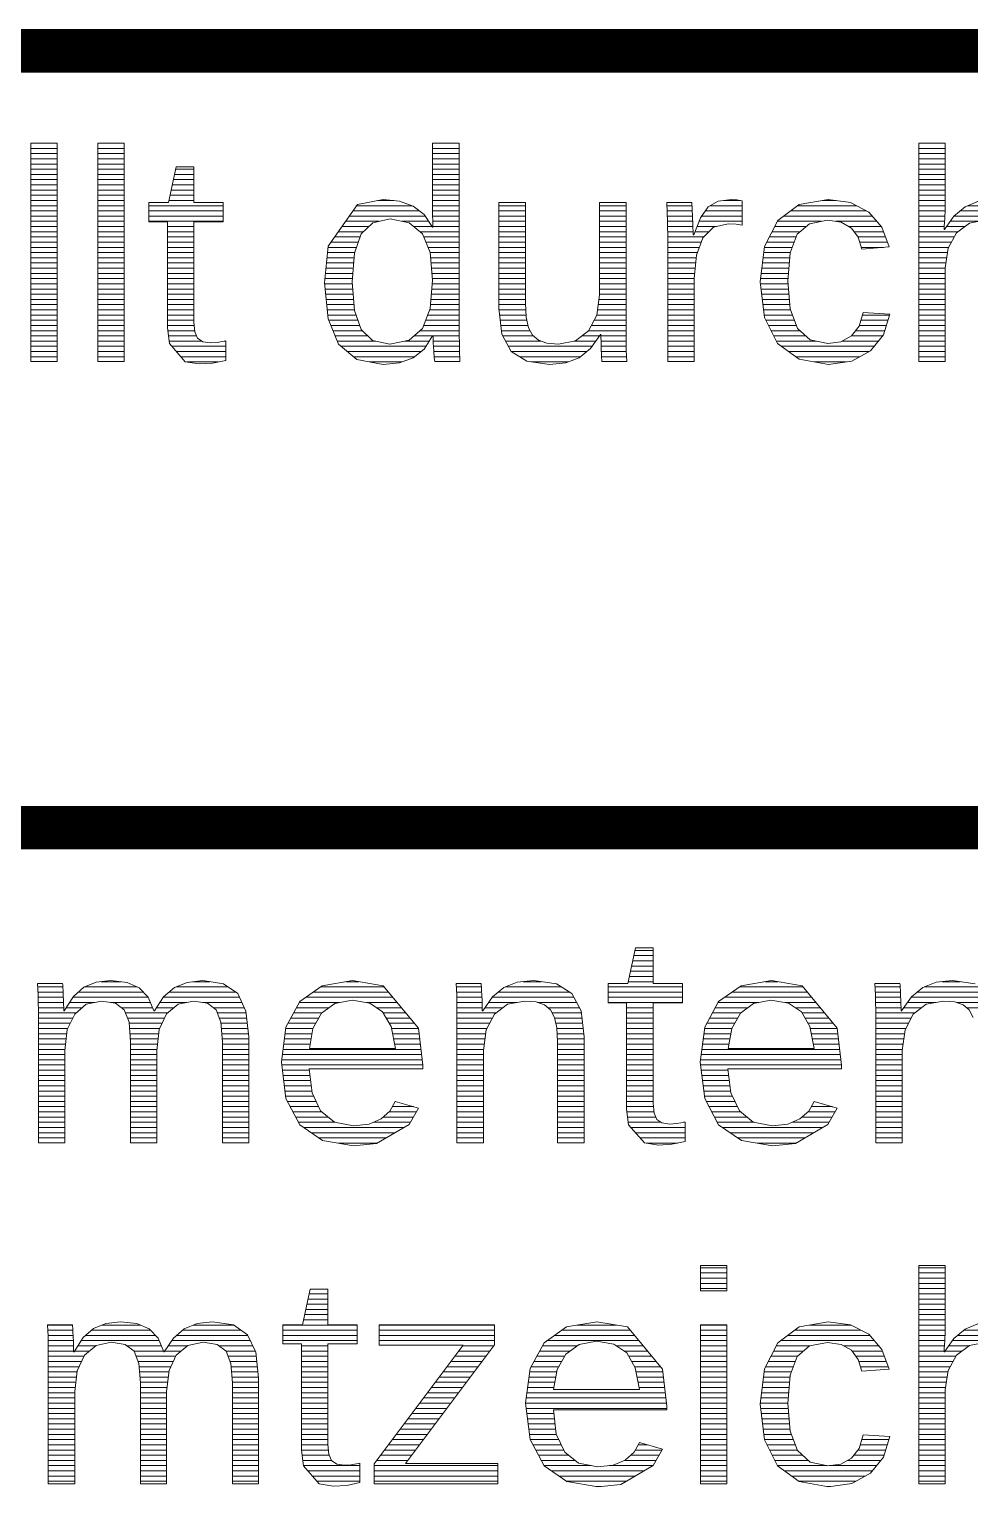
# Model space of a CAD drawing. Header units: millimetres. Extents: x 20 to 410, y 10 to 287.
# Drawn here: x 308.66 to 319.5, y 29.41 to 46.2 of the extents above; entities that cross this region are included whole.
import ezdxf

# ---------------------------------------------------------------- set-up
doc = ezdxf.new("R2010")
doc.units = ezdxf.units.MM
doc.layers.add('KANTEN', color=7, linetype='Continuous', lineweight=50)
doc.layers.add('TEXT', color=7, linetype='Continuous', lineweight=13)

msp = doc.modelspace()

# ---------------------------------------------------------------- linework, layer by layer
at = {"layer": 'KANTEN', "lineweight": 50, "const_width": 0.5}
for points in [[(229.97, 45.95), (410, 45.95)], [(229.97, 37), (410, 37)]]:
    msp.add_lwpolyline(points, dxfattribs=at)
at = {"layer": 'TEXT', "lineweight": 13}
for p, q in [((308.678, 44.886), (308.983, 44.886)), ((309.449, 44.886), (309.755, 44.886)), ((313.308, 44.886), (313.613, 44.886)), ((318.911, 44.886), (319.216, 44.886)), ((308.678, 44.826), (308.983, 44.826)), ((308.678, 44.766), (308.983, 44.766)), ((308.678, 44.706), (308.983, 44.706)), ((309.449, 44.826), (309.755, 44.826)), ((309.449, 44.766), (309.755, 44.766)), ((309.449, 44.706), (309.755, 44.706)), ((313.308, 44.826), (313.613, 44.826)), ((313.308, 44.766), (313.613, 44.766)), ((313.308, 44.706), (313.613, 44.706)), ((318.911, 44.826), (319.216, 44.826)), ((318.911, 44.766), (319.216, 44.766)), ((318.911, 44.706), (319.216, 44.706)), ((308.678, 44.646), (308.983, 44.646)), ((308.678, 44.586), (308.983, 44.586)), ((308.678, 44.526), (308.983, 44.526)), ((309.449, 44.646), (309.755, 44.646)), ((309.449, 44.586), (309.755, 44.586)), ((309.449, 44.526), (309.755, 44.526)), ((310.333, 44.526), (310.556, 44.526)), ((310.347, 44.586), (310.556, 44.586)), ((313.308, 44.646), (313.613, 44.646)), ((313.308, 44.586), (313.613, 44.586)), ((313.308, 44.526), (313.613, 44.526)), ((318.911, 44.646), (319.216, 44.646)), ((318.911, 44.586), (319.216, 44.586)), ((318.911, 44.526), (319.216, 44.526)), ((308.678, 44.466), (308.983, 44.466)), ((308.678, 44.406), (308.983, 44.406)), ((308.678, 44.346), (308.983, 44.346)), ((309.449, 44.466), (309.755, 44.466)), ((309.449, 44.406), (309.755, 44.406)), ((309.449, 44.346), (309.755, 44.346)), ((310.294, 44.346), (310.556, 44.346)), ((310.307, 44.406), (310.556, 44.406)), ((310.32, 44.466), (310.556, 44.466)), ((313.308, 44.466), (313.613, 44.466)), ((313.308, 44.406), (313.613, 44.406)), ((313.308, 44.346), (313.613, 44.346)), ((318.911, 44.466), (319.216, 44.466)), ((318.911, 44.406), (319.216, 44.406)), ((318.911, 44.346), (319.216, 44.346)), ((308.678, 44.286), (308.983, 44.286)), ((308.678, 44.226), (308.983, 44.226)), ((309.449, 44.286), (309.755, 44.286)), ((309.449, 44.226), (309.755, 44.226)), ((310.268, 44.226), (310.556, 44.226)), ((310.281, 44.286), (310.556, 44.286)), ((312.675, 44.226), (312.863, 44.226)), ((313.308, 44.286), (313.613, 44.286)), ((313.308, 44.226), (313.613, 44.226)), ((316.663, 44.226), (316.856, 44.226)), ((317.798, 44.226), (317.958, 44.226)), ((318.911, 44.286), (319.216, 44.286)), ((318.911, 44.226), (319.216, 44.226)), ((308.678, 44.166), (308.983, 44.166)), ((308.678, 44.106), (308.983, 44.106)), ((308.678, 44.046), (308.983, 44.046)), ((309.449, 44.166), (309.755, 44.166)), ((309.449, 44.106), (309.755, 44.106)), ((309.449, 44.046), (309.755, 44.046)), ((310.039, 44.166), (310.896, 44.166)), ((310.039, 44.106), (310.896, 44.106)), ((310.039, 44.046), (310.896, 44.046)), ((312.348, 44.046), (313.222, 44.046)), ((312.391, 44.106), (313.156, 44.106)), ((312.433, 44.166), (313.074, 44.166)), ((313.308, 44.166), (313.613, 44.166)), ((313.309, 44.106), (313.613, 44.106)), ((313.309, 44.046), (313.613, 44.046)), ((314.073, 44.166), (314.379, 44.166)), ((314.073, 44.106), (314.379, 44.106)), ((314.073, 44.046), (314.379, 44.046)), ((315.232, 44.166), (315.537, 44.166)), ((315.232, 44.106), (315.537, 44.106)), ((315.232, 44.046), (315.537, 44.046)), ((316.01, 44.166), (316.298, 44.166)), ((316.012, 44.106), (316.301, 44.106)), ((316.014, 44.046), (316.303, 44.046)), ((316.408, 44.046), (316.876, 44.046)), ((316.452, 44.106), (316.876, 44.106)), ((316.51, 44.166), (316.876, 44.166)), ((317.354, 44.046), (318.376, 44.046)), ((317.435, 44.106), (318.31, 44.106)), ((317.517, 44.166), (318.195, 44.166)), ((318.911, 44.166), (319.215, 44.166)), ((318.911, 44.106), (319.214, 44.106)), ((318.911, 44.046), (319.211, 44.046)), ((319.315, 44.046), (320.258, 44.046)), ((319.386, 44.106), (320.208, 44.106)), ((319.472, 44.166), (320.111, 44.166)), ((308.678, 43.986), (308.983, 43.986)), ((308.678, 43.926), (308.983, 43.926)), ((308.678, 43.866), (308.983, 43.866)), ((309.449, 43.986), (309.755, 43.986)), ((309.449, 43.926), (309.755, 43.926)), ((309.449, 43.866), (309.755, 43.866)), ((310.039, 43.986), (310.896, 43.986)), ((310.252, 43.926), (310.556, 43.926)), ((310.252, 43.866), (310.556, 43.866)), ((312.222, 43.866), (312.509, 43.866)), ((312.264, 43.926), (312.573, 43.926)), ((312.306, 43.986), (312.692, 43.986)), ((312.959, 43.986), (313.263, 43.986)), ((313.092, 43.926), (313.304, 43.926)), ((313.164, 43.866), (313.613, 43.866)), ((313.31, 43.986), (313.613, 43.986)), ((313.311, 43.926), (313.613, 43.926)), ((314.073, 43.986), (314.379, 43.986)), ((314.073, 43.926), (314.379, 43.926)), ((314.073, 43.866), (314.379, 43.866)), ((315.232, 43.986), (315.537, 43.986)), ((315.232, 43.926), (315.537, 43.926)), ((315.232, 43.866), (315.537, 43.866)), ((316.016, 43.986), (316.305, 43.986)), ((316.017, 43.926), (316.307, 43.926)), ((316.018, 43.866), (316.309, 43.866)), ((316.331, 43.866), (316.494, 43.866)), ((316.355, 43.926), (316.58, 43.926)), ((316.379, 43.986), (316.876, 43.986)), ((317.219, 43.866), (317.541, 43.866)), ((317.25, 43.926), (317.612, 43.926)), ((317.28, 43.986), (317.79, 43.986)), ((317.953, 43.986), (318.428, 43.986)), ((318.105, 43.926), (318.481, 43.926)), ((318.166, 43.866), (318.506, 43.866)), ((318.911, 43.986), (319.208, 43.986)), ((318.911, 43.926), (319.205, 43.926)), ((318.911, 43.866), (319.362, 43.866)), ((319.232, 43.926), (319.443, 43.926)), ((319.274, 43.986), (319.604, 43.986)), ((308.678, 43.806), (308.983, 43.806)), ((308.678, 43.746), (308.983, 43.746)), ((308.678, 43.686), (308.983, 43.686)), ((309.449, 43.806), (309.755, 43.806)), ((309.449, 43.746), (309.755, 43.746)), ((309.449, 43.686), (309.755, 43.686)), ((310.252, 43.806), (310.556, 43.806)), ((310.252, 43.746), (310.556, 43.746)), ((310.252, 43.686), (310.556, 43.686)), ((312.103, 43.686), (312.431, 43.686)), ((312.137, 43.746), (312.451, 43.746)), ((312.18, 43.806), (312.472, 43.806)), ((313.206, 43.806), (313.613, 43.806)), ((313.23, 43.746), (313.613, 43.746)), ((313.254, 43.686), (313.613, 43.686)), ((314.073, 43.806), (314.379, 43.806)), ((314.073, 43.746), (314.379, 43.746)), ((314.073, 43.686), (314.379, 43.686)), ((315.232, 43.806), (315.537, 43.806)), ((315.232, 43.746), (315.537, 43.746)), ((315.232, 43.686), (315.537, 43.686)), ((316.018, 43.806), (316.435, 43.806)), ((316.019, 43.746), (316.405, 43.746)), ((316.019, 43.686), (316.382, 43.686)), ((317.131, 43.686), (317.451, 43.686)), ((317.157, 43.746), (317.474, 43.746)), ((317.188, 43.806), (317.496, 43.806)), ((318.211, 43.806), (318.527, 43.806)), ((318.23, 43.746), (318.549, 43.746)), ((318.249, 43.686), (318.505, 43.686)), ((318.911, 43.806), (319.319, 43.806)), ((318.911, 43.746), (319.286, 43.746)), ((318.911, 43.686), (319.252, 43.686)), ((308.678, 43.626), (308.983, 43.626)), ((308.678, 43.566), (308.983, 43.566)), ((308.678, 43.506), (308.983, 43.506)), ((309.449, 43.626), (309.755, 43.626)), ((309.449, 43.566), (309.755, 43.566)), ((309.449, 43.506), (309.755, 43.506)), ((310.252, 43.626), (310.556, 43.626)), ((310.252, 43.566), (310.556, 43.566)), ((310.252, 43.506), (310.556, 43.506)), ((312.085, 43.506), (312.399, 43.506)), ((312.091, 43.566), (312.404, 43.566)), ((312.097, 43.626), (312.41, 43.626)), ((313.279, 43.626), (313.613, 43.626)), ((313.284, 43.566), (313.613, 43.566)), ((313.29, 43.506), (313.613, 43.506)), ((314.073, 43.626), (314.379, 43.626)), ((314.073, 43.566), (314.379, 43.566)), ((314.073, 43.506), (314.379, 43.506)), ((315.232, 43.626), (315.537, 43.626)), ((315.232, 43.566), (315.537, 43.566)), ((315.232, 43.506), (315.537, 43.506)), ((316.019, 43.626), (316.36, 43.626)), ((316.019, 43.566), (316.346, 43.566)), ((316.019, 43.506), (316.34, 43.506)), ((317.109, 43.506), (317.417, 43.506)), ((317.116, 43.566), (317.422, 43.566)), ((317.124, 43.626), (317.429, 43.626)), ((318.911, 43.626), (319.241, 43.626)), ((318.911, 43.566), (319.232, 43.566)), ((318.911, 43.506), (319.224, 43.506)), ((308.678, 43.446), (308.983, 43.446)), ((308.678, 43.386), (308.983, 43.386)), ((309.449, 43.446), (309.755, 43.446)), ((309.449, 43.386), (309.755, 43.386)), ((310.252, 43.446), (310.556, 43.446)), ((310.252, 43.386), (310.556, 43.386)), ((312.073, 43.386), (312.39, 43.386)), ((312.079, 43.446), (312.394, 43.446)), ((313.296, 43.446), (313.613, 43.446)), ((313.301, 43.386), (313.613, 43.386)), ((314.073, 43.446), (314.379, 43.446)), ((314.073, 43.386), (314.379, 43.386)), ((315.232, 43.446), (315.537, 43.446)), ((315.232, 43.386), (315.537, 43.386)), ((316.019, 43.446), (316.335, 43.446)), ((316.019, 43.386), (316.329, 43.386)), ((317.094, 43.386), (317.408, 43.386)), ((317.101, 43.446), (317.412, 43.446)), ((318.911, 43.446), (319.216, 43.446)), ((318.911, 43.386), (319.216, 43.386)), ((308.678, 43.326), (308.983, 43.326)), ((308.678, 43.266), (308.983, 43.266)), ((308.678, 43.206), (308.983, 43.206)), ((309.449, 43.326), (309.755, 43.326)), ((309.449, 43.266), (309.755, 43.266)), ((309.449, 43.206), (309.755, 43.206)), ((310.252, 43.326), (310.556, 43.326)), ((310.252, 43.266), (310.556, 43.266)), ((310.252, 43.206), (310.556, 43.206)), ((312.063, 43.266), (312.384, 43.266)), ((312.067, 43.326), (312.385, 43.326)), ((312.069, 43.206), (312.388, 43.206)), ((313.299, 43.206), (313.613, 43.206)), ((313.304, 43.266), (313.613, 43.266)), ((313.307, 43.326), (313.613, 43.326)), ((314.073, 43.326), (314.379, 43.326)), ((314.073, 43.266), (314.379, 43.266)), ((314.073, 43.206), (314.379, 43.206)), ((315.232, 43.326), (315.537, 43.326)), ((315.232, 43.266), (315.537, 43.266)), ((315.232, 43.206), (315.537, 43.206)), ((316.019, 43.326), (316.324, 43.326)), ((316.019, 43.266), (316.324, 43.266)), ((316.019, 43.206), (316.324, 43.206)), ((317.084, 43.266), (317.403, 43.266)), ((317.086, 43.326), (317.403, 43.326)), ((317.092, 43.206), (317.408, 43.206)), ((318.911, 43.326), (319.216, 43.326)), ((318.911, 43.266), (319.216, 43.266)), ((318.911, 43.206), (319.216, 43.206)), ((308.678, 43.146), (308.983, 43.146)), ((308.678, 43.086), (308.983, 43.086)), ((308.678, 43.026), (308.983, 43.026)), ((309.449, 43.146), (309.755, 43.146)), ((309.449, 43.086), (309.755, 43.086)), ((309.449, 43.026), (309.755, 43.026)), ((310.252, 43.146), (310.556, 43.146)), ((310.252, 43.086), (310.556, 43.086)), ((310.252, 43.026), (310.556, 43.026)), ((312.075, 43.146), (312.393, 43.146)), ((312.081, 43.086), (312.398, 43.086)), ((312.087, 43.026), (312.402, 43.026)), ((313.283, 43.026), (313.613, 43.026)), ((313.288, 43.086), (313.613, 43.086)), ((313.294, 43.146), (313.613, 43.146)), ((314.073, 43.146), (314.379, 43.146)), ((314.073, 43.086), (314.379, 43.086)), ((314.073, 43.026), (314.38, 43.026)), ((315.217, 43.026), (315.537, 43.026)), ((315.225, 43.086), (315.537, 43.086)), ((315.232, 43.146), (315.537, 43.146)), ((316.019, 43.146), (316.324, 43.146)), ((316.019, 43.086), (316.324, 43.086)), ((316.019, 43.026), (316.324, 43.026)), ((317.099, 43.146), (317.414, 43.146)), ((317.107, 43.086), (317.419, 43.086)), ((317.114, 43.026), (317.424, 43.026)), ((318.911, 43.146), (319.216, 43.146)), ((318.911, 43.086), (319.216, 43.086)), ((318.911, 43.026), (319.216, 43.026)), ((308.678, 42.966), (308.983, 42.966)), ((308.678, 42.906), (308.983, 42.906)), ((308.678, 42.846), (308.983, 42.846)), ((309.449, 42.966), (309.755, 42.966)), ((309.449, 42.906), (309.755, 42.906)), ((309.449, 42.846), (309.755, 42.846)), ((310.252, 42.966), (310.556, 42.966)), ((310.252, 42.906), (310.556, 42.906)), ((310.252, 42.846), (310.556, 42.846)), ((312.093, 42.966), (312.407, 42.966)), ((312.099, 42.906), (312.426, 42.906)), ((312.11, 42.846), (312.446, 42.846)), ((313.227, 42.846), (313.613, 42.846)), ((313.25, 42.906), (313.613, 42.906)), ((313.273, 42.966), (313.613, 42.966)), ((314.075, 42.966), (314.383, 42.966)), ((314.082, 42.906), (314.387, 42.906)), ((314.089, 42.846), (314.396, 42.846)), ((315.17, 42.846), (315.537, 42.846)), ((315.201, 42.906), (315.537, 42.906)), ((315.209, 42.966), (315.537, 42.966)), ((316.019, 42.966), (316.324, 42.966)), ((316.019, 42.906), (316.324, 42.906)), ((316.019, 42.846), (316.324, 42.846)), ((317.121, 42.966), (317.433, 42.966)), ((317.129, 42.906), (317.456, 42.906)), ((317.149, 42.846), (317.479, 42.846)), ((318.244, 42.846), (318.557, 42.846)), ((318.261, 42.906), (318.575, 42.906)), ((318.911, 42.966), (319.216, 42.966)), ((318.911, 42.906), (319.216, 42.906)), ((318.911, 42.846), (319.216, 42.846)), ((308.678, 42.786), (308.983, 42.786)), ((308.678, 42.726), (308.983, 42.726)), ((308.678, 42.666), (308.983, 42.666)), ((309.449, 42.786), (309.755, 42.786)), ((309.449, 42.726), (309.755, 42.726)), ((309.449, 42.666), (309.755, 42.666)), ((310.252, 42.786), (310.56, 42.786)), ((310.256, 42.726), (310.566, 42.726)), ((310.263, 42.666), (310.587, 42.666)), ((312.135, 42.786), (312.467, 42.786)), ((312.16, 42.726), (312.496, 42.726)), ((312.185, 42.666), (312.561, 42.666)), ((313.094, 42.666), (313.614, 42.666)), ((313.162, 42.726), (313.613, 42.726)), ((313.204, 42.786), (313.613, 42.786)), ((314.096, 42.786), (314.409, 42.786)), ((314.103, 42.726), (314.433, 42.726)), ((314.118, 42.666), (314.47, 42.666)), ((315.029, 42.666), (315.228, 42.666)), ((315.106, 42.726), (315.538, 42.726)), ((315.138, 42.786), (315.537, 42.786)), ((315.246, 42.666), (315.538, 42.666)), ((316.019, 42.786), (316.324, 42.786)), ((316.019, 42.726), (316.324, 42.726)), ((316.019, 42.666), (316.324, 42.666)), ((317.179, 42.786), (317.502, 42.786)), ((317.209, 42.726), (317.545, 42.726)), ((317.24, 42.666), (317.611, 42.666)), ((318.136, 42.666), (318.494, 42.666)), ((318.183, 42.726), (318.519, 42.726)), ((318.226, 42.786), (318.538, 42.786)), ((318.911, 42.786), (319.216, 42.786)), ((318.911, 42.726), (319.216, 42.726)), ((318.911, 42.666), (319.216, 42.666)), ((308.678, 42.606), (308.983, 42.606)), ((308.678, 42.546), (308.983, 42.546)), ((309.449, 42.606), (309.755, 42.606)), ((309.449, 42.546), (309.755, 42.546)), ((310.271, 42.606), (310.648, 42.606)), ((310.302, 42.546), (310.926, 42.546)), ((310.906, 42.606), (310.926, 42.606)), ((312.21, 42.606), (312.653, 42.606)), ((312.254, 42.546), (313.23, 42.546)), ((312.984, 42.606), (313.269, 42.606)), ((313.316, 42.606), (313.615, 42.606)), ((313.318, 42.546), (313.615, 42.546)), ((314.149, 42.606), (314.557, 42.606)), ((314.181, 42.546), (315.144, 42.546)), ((314.935, 42.606), (315.186, 42.606)), ((315.248, 42.606), (315.539, 42.606)), ((315.25, 42.546), (315.54, 42.546)), ((316.019, 42.606), (316.324, 42.606)), ((316.019, 42.546), (316.324, 42.546)), ((317.27, 42.606), (317.729, 42.606)), ((317.329, 42.546), (318.396, 42.546)), ((318.026, 42.606), (318.445, 42.606)), ((318.911, 42.606), (319.216, 42.606)), ((318.911, 42.546), (319.216, 42.546)), ((308.678, 42.486), (308.983, 42.486)), ((308.678, 42.426), (308.983, 42.426)), ((309.449, 42.486), (309.755, 42.486)), ((309.449, 42.426), (309.755, 42.426)), ((310.354, 42.486), (310.926, 42.486)), ((310.407, 42.426), (310.926, 42.426)), ((310.476, 42.366), (310.837, 42.366)), ((312.326, 42.486), (313.175, 42.486)), ((312.397, 42.426), (313.1, 42.426)), ((312.582, 42.366), (312.956, 42.366)), ((313.321, 42.486), (313.617, 42.486)), ((313.326, 42.426), (313.62, 42.426)), ((314.213, 42.486), (315.084, 42.486)), ((314.309, 42.426), (315.011, 42.426)), ((314.445, 42.366), (314.87, 42.366)), ((315.252, 42.486), (315.541, 42.486)), ((315.255, 42.426), (315.544, 42.426)), ((316.019, 42.486), (316.324, 42.486)), ((316.019, 42.426), (316.324, 42.426)), ((317.411, 42.486), (318.339, 42.486)), ((317.492, 42.426), (318.23, 42.426)), ((317.704, 42.366), (318.074, 42.366)), ((318.911, 42.486), (319.216, 42.486)), ((318.911, 42.426), (319.216, 42.426)), ((315.613, 35.466), (315.849, 35.466)), ((315.626, 35.526), (315.849, 35.526)), ((315.639, 35.586), (315.849, 35.586)), ((315.574, 35.286), (315.849, 35.286)), ((315.587, 35.346), (315.849, 35.346)), ((315.6, 35.406), (315.849, 35.406)), ((308.758, 35.166), (309.047, 35.166)), ((308.762, 35.106), (309.05, 35.106)), ((309.225, 35.106), (309.976, 35.106)), ((309.298, 35.166), (309.905, 35.166)), ((309.487, 35.226), (309.713, 35.226)), ((310.272, 35.106), (311.036, 35.106)), ((310.353, 35.166), (310.949, 35.166)), ((310.548, 35.226), (310.739, 35.226)), ((311.934, 35.106), (312.799, 35.106)), ((312.019, 35.166), (312.749, 35.166)), ((312.313, 35.226), (312.459, 35.226)), ((313.581, 35.166), (313.87, 35.166)), ((313.585, 35.106), (313.873, 35.106)), ((314.064, 35.106), (314.886, 35.106)), ((314.146, 35.166), (314.79, 35.166)), ((314.352, 35.226), (314.561, 35.226)), ((315.332, 35.166), (316.188, 35.166)), ((315.332, 35.106), (316.188, 35.106)), ((315.56, 35.226), (315.849, 35.226)), ((316.76, 35.106), (317.625, 35.106)), ((316.846, 35.166), (317.576, 35.166)), ((317.139, 35.226), (317.286, 35.226)), ((318.408, 35.166), (318.697, 35.166)), ((318.411, 35.106), (318.7, 35.106)), ((318.89, 35.106), (319.713, 35.106)), ((318.973, 35.166), (319.617, 35.166)), ((319.179, 35.226), (319.387, 35.226)), ((308.764, 35.046), (309.053, 35.046)), ((308.765, 34.986), (309.055, 34.986)), ((309.124, 34.986), (309.414, 34.986)), ((309.162, 35.046), (310.032, 35.046)), ((309.597, 34.986), (310.057, 34.986)), ((310.165, 34.986), (310.471, 34.986)), ((310.204, 35.046), (311.082, 35.046)), ((310.656, 34.986), (311.111, 34.986)), ((311.772, 34.986), (312.236, 34.986)), ((311.849, 35.046), (312.849, 35.046)), ((312.545, 34.986), (312.899, 34.986)), ((313.587, 35.046), (313.876, 35.046)), ((313.588, 34.986), (313.878, 34.986)), ((313.953, 34.986), (314.282, 34.986)), ((313.994, 35.046), (314.937, 35.046)), ((314.518, 34.986), (314.968, 34.986)), ((315.332, 35.046), (316.188, 35.046)), ((315.332, 34.986), (316.188, 34.986)), ((316.599, 34.986), (317.063, 34.986)), ((316.675, 35.046), (317.675, 35.046)), ((317.371, 34.986), (317.725, 34.986)), ((318.414, 35.046), (318.702, 35.046)), ((318.414, 34.986), (318.705, 34.986)), ((318.779, 34.986), (319.108, 34.986)), ((318.821, 35.046), (319.763, 35.046)), ((319.345, 34.986), (319.795, 34.986)), ((308.765, 34.926), (309.057, 34.926)), ((308.766, 34.866), (309.198, 34.866)), ((308.766, 34.806), (309.161, 34.806)), ((309.085, 34.926), (309.27, 34.926)), ((309.721, 34.926), (310.082, 34.926)), ((309.768, 34.866), (310.254, 34.866)), ((309.791, 34.806), (310.218, 34.806)), ((310.125, 34.926), (310.326, 34.926)), ((310.78, 34.926), (311.139, 34.926)), ((310.827, 34.866), (311.16, 34.866)), ((310.85, 34.806), (311.166, 34.806)), ((311.675, 34.806), (311.996, 34.806)), ((311.708, 34.866), (312.031, 34.866)), ((311.74, 34.926), (312.114, 34.926)), ((312.663, 34.926), (312.948, 34.926)), ((312.74, 34.866), (312.998, 34.866)), ((312.774, 34.806), (313.048, 34.806)), ((313.588, 34.926), (313.88, 34.926)), ((313.589, 34.866), (314.04, 34.866)), ((313.589, 34.806), (313.997, 34.806)), ((313.911, 34.926), (314.12, 34.926)), ((314.636, 34.926), (315, 34.926)), ((314.684, 34.866), (315.022, 34.866)), ((314.713, 34.806), (315.029, 34.806)), ((315.544, 34.926), (315.849, 34.926)), ((315.544, 34.866), (315.849, 34.866)), ((315.544, 34.806), (315.849, 34.806)), ((316.502, 34.806), (316.822, 34.806)), ((316.534, 34.866), (316.858, 34.866)), ((316.566, 34.926), (316.94, 34.926)), ((317.49, 34.926), (317.775, 34.926)), ((317.566, 34.866), (317.825, 34.866)), ((317.6, 34.806), (317.874, 34.806)), ((318.415, 34.926), (318.706, 34.926)), ((318.415, 34.866), (318.867, 34.866)), ((318.416, 34.806), (318.824, 34.806)), ((318.737, 34.926), (318.947, 34.926)), ((319.462, 34.926), (319.826, 34.926)), ((308.766, 34.746), (309.132, 34.746)), ((308.766, 34.686), (309.104, 34.686)), ((308.766, 34.626), (309.092, 34.626)), ((309.81, 34.746), (310.19, 34.746)), ((309.815, 34.686), (310.162, 34.686)), ((309.82, 34.626), (310.151, 34.626)), ((310.87, 34.746), (311.172, 34.746)), ((310.875, 34.686), (311.179, 34.686)), ((310.88, 34.626), (311.185, 34.626)), ((311.609, 34.626), (311.919, 34.626)), ((311.617, 34.686), (311.929, 34.686)), ((311.643, 34.746), (311.962, 34.746)), ((312.808, 34.746), (313.098, 34.746)), ((312.834, 34.686), (313.144, 34.686)), ((312.846, 34.626), (313.152, 34.626)), ((313.589, 34.746), (313.965, 34.746)), ((313.589, 34.686), (313.934, 34.686)), ((313.589, 34.626), (313.92, 34.626)), ((314.727, 34.746), (315.036, 34.746)), ((314.739, 34.686), (315.043, 34.686)), ((314.742, 34.626), (315.05, 34.626)), ((315.544, 34.746), (315.849, 34.746)), ((315.544, 34.686), (315.849, 34.686)), ((315.544, 34.626), (315.849, 34.626)), ((316.435, 34.626), (316.745, 34.626)), ((316.443, 34.686), (316.755, 34.686)), ((316.469, 34.746), (316.788, 34.746)), ((317.634, 34.746), (317.924, 34.746)), ((317.66, 34.686), (317.971, 34.686)), ((317.672, 34.626), (317.978, 34.626)), ((318.416, 34.746), (318.792, 34.746)), ((318.416, 34.686), (318.76, 34.686)), ((318.416, 34.626), (318.746, 34.626)), ((308.766, 34.566), (309.085, 34.566)), ((308.766, 34.506), (309.078, 34.506)), ((308.766, 34.446), (309.071, 34.446)), ((309.825, 34.566), (310.144, 34.566)), ((309.828, 34.506), (310.138, 34.506)), ((309.828, 34.446), (310.131, 34.446)), ((310.884, 34.566), (311.189, 34.566)), ((310.887, 34.506), (311.189, 34.506)), ((310.887, 34.446), (311.189, 34.446)), ((311.585, 34.446), (313.173, 34.446)), ((311.593, 34.506), (311.898, 34.506)), ((311.601, 34.566), (311.908, 34.566)), ((312.858, 34.566), (313.159, 34.566)), ((312.87, 34.506), (313.166, 34.506)), ((313.589, 34.566), (313.912, 34.566)), ((313.589, 34.506), (313.904, 34.506)), ((313.589, 34.446), (313.896, 34.446)), ((314.745, 34.566), (315.054, 34.566)), ((314.747, 34.506), (315.054, 34.506)), ((314.747, 34.446), (315.054, 34.446)), ((315.544, 34.566), (315.849, 34.566)), ((315.544, 34.506), (315.849, 34.506)), ((315.544, 34.446), (315.849, 34.446)), ((316.411, 34.446), (317.999, 34.446)), ((316.419, 34.506), (316.724, 34.506)), ((316.427, 34.566), (316.734, 34.566)), ((317.684, 34.566), (317.985, 34.566)), ((317.696, 34.506), (317.992, 34.506)), ((318.416, 34.566), (318.738, 34.566)), ((318.416, 34.506), (318.73, 34.506)), ((318.416, 34.446), (318.723, 34.446)), ((308.766, 34.386), (309.07, 34.386)), ((308.766, 34.326), (309.07, 34.326)), ((308.766, 34.266), (309.07, 34.266)), ((309.828, 34.386), (310.129, 34.386)), ((309.828, 34.326), (310.129, 34.326)), ((309.828, 34.266), (310.129, 34.266)), ((310.887, 34.386), (311.189, 34.386)), ((310.887, 34.326), (311.189, 34.326)), ((310.887, 34.266), (311.189, 34.266)), ((311.569, 34.326), (313.187, 34.326)), ((311.57, 34.266), (313.194, 34.266)), ((311.577, 34.386), (313.18, 34.386)), ((313.589, 34.386), (313.894, 34.386)), ((313.589, 34.326), (313.894, 34.326)), ((313.589, 34.266), (313.894, 34.266)), ((314.747, 34.386), (315.054, 34.386)), ((314.747, 34.326), (315.054, 34.326)), ((314.747, 34.266), (315.054, 34.266)), ((315.544, 34.386), (315.849, 34.386)), ((315.544, 34.326), (315.849, 34.326)), ((315.544, 34.266), (315.849, 34.266)), ((316.395, 34.326), (318.014, 34.326)), ((316.396, 34.266), (318.021, 34.266)), ((316.403, 34.386), (318.006, 34.386)), ((318.416, 34.386), (318.721, 34.386)), ((318.416, 34.326), (318.721, 34.326)), ((318.416, 34.266), (318.721, 34.266)), ((308.766, 34.206), (309.07, 34.206)), ((308.766, 34.146), (309.07, 34.146)), ((309.828, 34.206), (310.129, 34.206)), ((309.828, 34.146), (310.129, 34.146)), ((310.887, 34.206), (311.189, 34.206)), ((310.887, 34.146), (311.189, 34.146)), ((311.577, 34.206), (311.888, 34.206)), ((311.585, 34.146), (311.895, 34.146)), ((313.589, 34.206), (313.894, 34.206)), ((313.589, 34.146), (313.894, 34.146)), ((314.747, 34.206), (315.054, 34.206)), ((314.747, 34.146), (315.054, 34.146)), ((315.544, 34.206), (315.849, 34.206)), ((315.544, 34.146), (315.849, 34.146)), ((316.404, 34.206), (316.714, 34.206)), ((316.411, 34.146), (316.721, 34.146)), ((318.416, 34.206), (318.721, 34.206)), ((318.416, 34.146), (318.721, 34.146)), ((308.766, 34.086), (309.07, 34.086)), ((308.766, 34.026), (309.07, 34.026)), ((308.766, 33.966), (309.07, 33.966)), ((309.828, 34.086), (310.129, 34.086)), ((309.828, 34.026), (310.129, 34.026)), ((309.828, 33.966), (310.129, 33.966)), ((310.887, 34.086), (311.189, 34.086)), ((310.887, 34.026), (311.189, 34.026)), ((310.887, 33.966), (311.189, 33.966)), ((311.592, 34.086), (311.902, 34.086)), ((311.6, 34.026), (311.909, 34.026)), ((311.608, 33.966), (311.916, 33.966)), ((313.589, 34.086), (313.894, 34.086)), ((313.589, 34.026), (313.894, 34.026)), ((313.589, 33.966), (313.894, 33.966)), ((314.747, 34.086), (315.054, 34.086)), ((314.747, 34.026), (315.054, 34.026)), ((314.747, 33.966), (315.054, 33.966)), ((315.544, 34.086), (315.849, 34.086)), ((315.544, 34.026), (315.849, 34.026)), ((315.544, 33.966), (315.849, 33.966)), ((316.419, 34.086), (316.728, 34.086)), ((316.426, 34.026), (316.735, 34.026)), ((316.434, 33.966), (316.742, 33.966)), ((318.416, 34.086), (318.721, 34.086)), ((318.416, 34.026), (318.721, 34.026)), ((318.416, 33.966), (318.721, 33.966)), ((308.766, 33.906), (309.07, 33.906)), ((308.766, 33.846), (309.07, 33.846)), ((308.766, 33.786), (309.07, 33.786)), ((309.828, 33.906), (310.129, 33.906)), ((309.828, 33.846), (310.129, 33.846)), ((309.828, 33.786), (310.129, 33.786)), ((310.887, 33.906), (311.189, 33.906)), ((310.887, 33.846), (311.189, 33.846)), ((310.887, 33.786), (311.189, 33.786)), ((311.615, 33.906), (311.936, 33.906)), ((311.636, 33.846), (311.965, 33.846)), ((311.668, 33.786), (311.993, 33.786)), ((312.844, 33.786), (313.091, 33.786)), ((312.877, 33.846), (312.88, 33.846)), ((313.589, 33.906), (313.894, 33.906)), ((313.589, 33.846), (313.894, 33.846)), ((313.589, 33.786), (313.894, 33.786)), ((314.747, 33.906), (315.054, 33.906)), ((314.747, 33.846), (315.054, 33.846)), ((314.747, 33.786), (315.054, 33.786)), ((315.544, 33.906), (315.849, 33.906)), ((315.544, 33.846), (315.849, 33.846)), ((315.544, 33.786), (315.853, 33.786)), ((316.442, 33.906), (316.763, 33.906)), ((316.463, 33.846), (316.791, 33.846)), ((316.495, 33.786), (316.819, 33.786)), ((317.671, 33.786), (317.917, 33.786)), ((317.704, 33.846), (317.706, 33.846)), ((318.416, 33.906), (318.721, 33.906)), ((318.416, 33.846), (318.721, 33.846)), ((318.416, 33.786), (318.721, 33.786)), ((308.766, 33.726), (309.07, 33.726)), ((308.766, 33.666), (309.07, 33.666)), ((308.766, 33.606), (309.07, 33.606)), ((309.828, 33.726), (310.129, 33.726)), ((309.828, 33.666), (310.129, 33.666)), ((309.828, 33.606), (310.129, 33.606)), ((310.887, 33.726), (311.189, 33.726)), ((310.887, 33.666), (311.189, 33.666)), ((310.887, 33.606), (311.189, 33.606)), ((311.7, 33.726), (312.029, 33.726)), ((311.732, 33.666), (312.104, 33.666)), ((311.763, 33.606), (312.186, 33.606)), ((312.625, 33.606), (313.051, 33.606)), ((312.739, 33.666), (313.086, 33.666)), ((312.806, 33.726), (313.12, 33.726)), ((313.589, 33.726), (313.894, 33.726)), ((313.589, 33.666), (313.894, 33.666)), ((313.589, 33.606), (313.894, 33.606)), ((314.747, 33.726), (315.054, 33.726)), ((314.747, 33.666), (315.054, 33.666)), ((314.747, 33.606), (315.054, 33.606)), ((315.548, 33.726), (315.859, 33.726)), ((315.556, 33.666), (315.88, 33.666)), ((315.563, 33.606), (315.941, 33.606)), ((316.199, 33.606), (316.219, 33.606)), ((316.526, 33.726), (316.856, 33.726)), ((316.558, 33.666), (316.931, 33.666)), ((316.59, 33.606), (317.013, 33.606)), ((317.452, 33.606), (317.878, 33.606)), ((317.566, 33.666), (317.912, 33.666)), ((317.632, 33.726), (317.946, 33.726)), ((318.416, 33.726), (318.721, 33.726)), ((318.416, 33.666), (318.721, 33.666)), ((318.416, 33.606), (318.721, 33.606)), ((308.766, 33.546), (309.07, 33.546)), ((308.766, 33.486), (309.07, 33.486)), ((308.766, 33.426), (309.07, 33.426)), ((309.828, 33.546), (310.129, 33.546)), ((309.828, 33.486), (310.129, 33.486)), ((309.828, 33.426), (310.129, 33.426)), ((310.887, 33.546), (311.189, 33.546)), ((310.887, 33.486), (311.189, 33.486)), ((310.887, 33.426), (311.189, 33.426)), ((311.825, 33.546), (312.978, 33.546)), ((311.911, 33.486), (312.874, 33.486)), ((311.997, 33.426), (312.771, 33.426)), ((313.589, 33.546), (313.894, 33.546)), ((313.589, 33.486), (313.894, 33.486)), ((313.589, 33.426), (313.894, 33.426)), ((314.747, 33.546), (315.054, 33.546)), ((314.747, 33.486), (315.054, 33.486)), ((314.747, 33.426), (315.054, 33.426)), ((315.594, 33.546), (316.219, 33.546)), ((315.647, 33.486), (316.219, 33.486)), ((315.7, 33.426), (316.219, 33.426)), ((316.651, 33.546), (317.804, 33.546)), ((316.737, 33.486), (317.701, 33.486)), ((316.823, 33.426), (317.597, 33.426)), ((318.416, 33.546), (318.721, 33.546)), ((318.416, 33.486), (318.721, 33.486)), ((318.416, 33.426), (318.721, 33.426)), ((312.22, 33.366), (312.668, 33.366)), ((315.769, 33.366), (316.13, 33.366)), ((317.047, 33.366), (317.494, 33.366)), ((316.395, 31.93), (316.7, 31.93)), ((318.911, 31.93), (319.216, 31.93)), ((316.395, 31.87), (316.7, 31.87)), ((316.395, 31.81), (316.7, 31.81)), ((316.395, 31.75), (316.7, 31.75)), ((318.911, 31.87), (319.216, 31.87)), ((318.911, 31.81), (319.216, 31.81)), ((318.911, 31.75), (319.216, 31.75)), ((311.885, 31.63), (312.101, 31.63)), ((316.395, 31.69), (316.7, 31.69)), ((318.911, 31.69), (319.216, 31.69)), ((318.911, 31.63), (319.216, 31.63)), ((311.845, 31.45), (312.101, 31.45)), ((311.859, 31.51), (312.101, 31.51)), ((311.872, 31.57), (312.101, 31.57)), ((318.911, 31.57), (319.216, 31.57)), ((318.911, 31.51), (319.216, 31.51)), ((318.911, 31.45), (319.216, 31.45)), ((308.869, 31.27), (309.158, 31.27)), ((309.494, 31.27), (309.94, 31.27)), ((310.548, 31.27), (311.013, 31.27)), ((311.583, 31.27), (312.44, 31.27)), ((311.819, 31.33), (312.101, 31.33)), ((311.832, 31.39), (312.101, 31.39)), ((312.694, 31.27), (314.023, 31.27)), ((314.975, 31.27), (315.426, 31.27)), ((316.395, 31.27), (316.7, 31.27)), ((317.653, 31.27), (318.131, 31.27)), ((318.911, 31.39), (319.216, 31.39)), ((318.911, 31.33), (319.216, 31.33)), ((318.911, 31.27), (319.215, 31.27)), ((308.873, 31.21), (309.162, 31.21)), ((308.876, 31.15), (309.165, 31.15)), ((308.877, 31.09), (309.167, 31.09)), ((309.258, 31.09), (310.156, 31.09)), ((309.308, 31.15), (310.114, 31.15)), ((309.376, 31.21), (310.057, 31.21)), ((310.3, 31.09), (311.208, 31.09)), ((310.355, 31.15), (311.179, 31.15)), ((310.424, 31.21), (311.1, 31.21)), ((311.583, 31.21), (312.44, 31.21)), ((311.583, 31.15), (312.44, 31.15)), ((311.583, 31.09), (312.44, 31.09)), ((312.694, 31.21), (314.023, 31.21)), ((312.694, 31.15), (314.023, 31.15)), ((312.694, 31.09), (314.023, 31.09)), ((314.625, 31.09), (315.685, 31.09)), ((314.71, 31.15), (315.635, 31.15)), ((314.796, 31.21), (315.585, 31.21)), ((316.395, 31.21), (316.7, 31.21)), ((316.395, 31.15), (316.7, 31.15)), ((316.395, 31.09), (316.7, 31.09)), ((317.318, 31.09), (318.399, 31.09)), ((317.4, 31.15), (318.347, 31.15)), ((317.481, 31.21), (318.245, 31.21)), ((318.911, 31.21), (319.215, 31.21)), ((318.911, 31.15), (319.212, 31.15)), ((318.911, 31.09), (319.21, 31.09)), ((319.297, 31.09), (320.272, 31.09)), ((319.355, 31.15), (320.24, 31.15)), ((319.426, 31.21), (320.154, 31.21)), ((308.878, 31.03), (309.169, 31.03)), ((308.879, 30.97), (309.171, 30.97)), ((308.879, 30.91), (309.29, 30.91)), ((309.182, 30.97), (309.352, 30.97)), ((309.22, 31.03), (309.424, 31.03)), ((309.789, 31.03), (310.181, 31.03)), ((309.868, 30.97), (310.207, 30.97)), ((309.891, 30.91), (310.347, 30.91)), ((310.221, 30.97), (310.408, 30.97)), ((310.261, 31.03), (310.48, 31.03)), ((310.848, 31.03), (311.236, 31.03)), ((310.927, 30.97), (311.265, 30.97)), ((310.951, 30.91), (311.276, 30.91)), ((311.796, 31.03), (312.101, 31.03)), ((311.796, 30.97), (312.101, 30.97)), ((311.796, 30.91), (312.101, 30.91)), ((313.565, 30.91), (313.924, 30.91)), ((313.61, 30.97), (313.969, 30.97)), ((313.655, 31.03), (314.014, 31.03)), ((314.507, 30.91), (314.829, 30.91)), ((314.54, 30.97), (314.891, 30.97)), ((314.572, 31.03), (314.974, 31.03)), ((315.427, 31.03), (315.734, 31.03)), ((315.516, 30.97), (315.784, 30.97)), ((315.569, 30.91), (315.834, 30.91)), ((316.395, 31.03), (316.7, 31.03)), ((316.395, 30.97), (316.7, 30.97)), ((316.395, 30.91), (316.7, 30.91)), ((317.205, 30.91), (317.51, 30.91)), ((317.236, 30.97), (317.581, 30.97)), ((317.267, 31.03), (317.653, 31.03)), ((318.047, 31.03), (318.451, 31.03)), ((318.141, 30.97), (318.493, 30.97)), ((318.186, 30.91), (318.515, 30.91)), ((318.911, 31.03), (319.207, 31.03)), ((318.911, 30.97), (319.203, 30.97)), ((318.911, 30.91), (319.338, 30.91)), ((319.214, 30.97), (319.408, 30.97)), ((319.255, 31.03), (319.489, 31.03)), ((308.879, 30.85), (309.261, 30.85)), ((308.879, 30.79), (309.233, 30.79)), ((309.914, 30.85), (310.319, 30.85)), ((309.926, 30.79), (310.291, 30.79)), ((310.974, 30.85), (311.282, 30.85)), ((310.985, 30.79), (311.288, 30.79)), ((311.796, 30.85), (312.101, 30.85)), ((311.796, 30.79), (312.101, 30.79)), ((313.475, 30.79), (313.833, 30.79)), ((313.52, 30.85), (313.878, 30.85)), ((314.443, 30.79), (314.761, 30.79)), ((314.475, 30.85), (314.795, 30.85)), ((315.603, 30.85), (315.884, 30.85)), ((315.637, 30.79), (315.933, 30.79)), ((316.395, 30.85), (316.7, 30.85)), ((316.395, 30.79), (316.7, 30.79)), ((317.144, 30.79), (317.464, 30.79)), ((317.175, 30.85), (317.486, 30.85)), ((318.22, 30.85), (318.537, 30.85)), ((318.239, 30.79), (318.558, 30.79)), ((318.911, 30.85), (319.305, 30.85)), ((318.911, 30.79), (319.271, 30.79)), ((308.879, 30.73), (309.209, 30.73)), ((308.879, 30.67), (309.202, 30.67)), ((308.879, 30.61), (309.195, 30.61)), ((309.93, 30.73), (310.268, 30.73)), ((309.935, 30.67), (310.261, 30.67)), ((309.94, 30.61), (310.255, 30.61)), ((310.99, 30.73), (311.295, 30.73)), ((310.995, 30.67), (311.301, 30.67)), ((311, 30.61), (311.302, 30.61)), ((311.796, 30.73), (312.101, 30.73)), ((311.796, 30.67), (312.101, 30.67)), ((311.796, 30.61), (312.101, 30.61)), ((313.34, 30.61), (313.698, 30.61)), ((313.385, 30.67), (313.743, 30.67)), ((313.43, 30.73), (313.788, 30.73)), ((314.411, 30.61), (314.717, 30.61)), ((314.419, 30.67), (314.728, 30.67)), ((314.427, 30.73), (314.738, 30.73)), ((315.653, 30.73), (315.961, 30.73)), ((315.665, 30.67), (315.969, 30.67)), ((315.677, 30.61), (315.976, 30.61)), ((316.395, 30.73), (316.7, 30.73)), ((316.395, 30.67), (316.7, 30.67)), ((316.395, 30.61), (316.7, 30.61)), ((317.113, 30.61), (317.42, 30.61)), ((317.12, 30.67), (317.425, 30.67)), ((317.128, 30.73), (317.441, 30.73)), ((318.911, 30.73), (319.246, 30.73)), ((318.911, 30.67), (319.237, 30.67)), ((318.911, 30.61), (319.228, 30.61)), ((308.879, 30.55), (309.188, 30.55)), ((308.879, 30.49), (309.183, 30.49)), ((308.879, 30.43), (309.183, 30.43)), ((309.941, 30.55), (310.248, 30.55)), ((309.941, 30.49), (310.242, 30.49)), ((309.941, 30.43), (310.242, 30.43)), ((311, 30.55), (311.302, 30.55)), ((311, 30.49), (311.302, 30.49)), ((311, 30.43), (311.302, 30.43)), ((311.796, 30.55), (312.101, 30.55)), ((311.796, 30.49), (312.101, 30.49)), ((311.796, 30.43), (312.101, 30.43)), ((313.205, 30.43), (313.563, 30.43)), ((313.25, 30.49), (313.608, 30.49)), ((313.295, 30.55), (313.653, 30.55)), ((314.387, 30.43), (315.997, 30.43)), ((314.395, 30.49), (315.99, 30.49)), ((314.403, 30.55), (314.707, 30.55)), ((315.689, 30.55), (315.983, 30.55)), ((316.395, 30.55), (316.7, 30.55)), ((316.395, 30.49), (316.7, 30.49)), ((316.395, 30.43), (316.7, 30.43)), ((317.09, 30.43), (317.405, 30.43)), ((317.098, 30.49), (317.41, 30.49)), ((317.105, 30.55), (317.415, 30.55)), ((318.911, 30.55), (319.22, 30.55)), ((318.911, 30.49), (319.216, 30.49)), ((318.911, 30.43), (319.216, 30.43)), ((308.879, 30.37), (309.183, 30.37)), ((308.879, 30.31), (309.183, 30.31)), ((308.879, 30.25), (309.183, 30.25)), ((309.941, 30.37), (310.242, 30.37)), ((309.941, 30.31), (310.242, 30.31)), ((309.941, 30.25), (310.242, 30.25)), ((311, 30.37), (311.302, 30.37)), ((311, 30.31), (311.302, 30.31)), ((311, 30.25), (311.302, 30.25)), ((311.796, 30.37), (312.101, 30.37)), ((311.796, 30.31), (312.101, 30.31)), ((311.796, 30.25), (312.101, 30.25)), ((313.069, 30.25), (313.427, 30.25)), ((313.114, 30.31), (313.472, 30.31)), ((313.159, 30.37), (313.518, 30.37)), ((314.379, 30.37), (316.004, 30.37)), ((314.387, 30.31), (316.008, 30.31)), ((314.394, 30.25), (314.705, 30.25)), ((316.395, 30.37), (316.7, 30.37)), ((316.395, 30.31), (316.7, 30.31)), ((316.395, 30.25), (316.7, 30.25)), ((317.083, 30.37), (317.4, 30.37)), ((317.088, 30.31), (317.405, 30.31)), ((317.095, 30.25), (317.41, 30.25)), ((318.911, 30.37), (319.216, 30.37)), ((318.911, 30.31), (319.216, 30.31)), ((318.911, 30.25), (319.216, 30.25)), ((308.879, 30.19), (309.183, 30.19)), ((308.879, 30.13), (309.183, 30.13)), ((308.879, 30.07), (309.183, 30.07)), ((309.941, 30.19), (310.242, 30.19)), ((309.941, 30.13), (310.242, 30.13)), ((309.941, 30.07), (310.242, 30.07)), ((311, 30.19), (311.302, 30.19)), ((311, 30.13), (311.302, 30.13)), ((311, 30.07), (311.302, 30.07)), ((311.796, 30.19), (312.101, 30.19)), ((311.796, 30.13), (312.101, 30.13)), ((311.796, 30.07), (312.101, 30.07)), ((312.934, 30.07), (313.292, 30.07)), ((312.979, 30.13), (313.337, 30.13)), ((313.024, 30.19), (313.382, 30.19)), ((314.402, 30.19), (314.712, 30.19)), ((314.41, 30.13), (314.719, 30.13)), ((314.417, 30.07), (314.726, 30.07)), ((316.395, 30.19), (316.7, 30.19)), ((316.395, 30.13), (316.7, 30.13)), ((316.395, 30.07), (316.7, 30.07)), ((317.102, 30.19), (317.416, 30.19)), ((317.11, 30.13), (317.421, 30.13)), ((317.117, 30.07), (317.427, 30.07)), ((318.911, 30.19), (319.216, 30.19)), ((318.911, 30.13), (319.216, 30.13)), ((318.911, 30.07), (319.216, 30.07)), ((308.879, 30.01), (309.183, 30.01)), ((308.879, 29.95), (309.183, 29.95)), ((309.941, 30.01), (310.242, 30.01)), ((309.941, 29.95), (310.242, 29.95)), ((311, 30.01), (311.302, 30.01)), ((311, 29.95), (311.302, 29.95)), ((311.796, 30.01), (312.101, 30.01)), ((311.796, 29.95), (312.101, 29.95)), ((312.844, 29.95), (313.202, 29.95)), ((312.889, 30.01), (313.247, 30.01)), ((314.425, 30.01), (314.734, 30.01)), ((314.433, 29.95), (314.763, 29.95)), ((316.395, 30.01), (316.7, 30.01)), ((316.395, 29.95), (316.7, 29.95)), ((317.125, 30.01), (317.443, 30.01)), ((317.132, 29.95), (317.466, 29.95)), ((318.254, 29.95), (318.567, 29.95)), ((318.911, 30.01), (319.216, 30.01)), ((318.911, 29.95), (319.216, 29.95)), ((308.879, 29.89), (309.183, 29.89)), ((308.879, 29.83), (309.183, 29.83)), ((308.879, 29.77), (309.183, 29.77)), ((309.941, 29.89), (310.242, 29.89)), ((309.941, 29.83), (310.242, 29.83)), ((309.941, 29.77), (310.242, 29.77)), ((311, 29.89), (311.302, 29.89)), ((311, 29.83), (311.302, 29.83)), ((311, 29.77), (311.302, 29.77)), ((311.796, 29.89), (312.101, 29.89)), ((311.796, 29.83), (312.107, 29.83)), ((311.803, 29.77), (312.117, 29.77)), ((312.709, 29.77), (313.066, 29.77)), ((312.754, 29.83), (313.112, 29.83)), ((312.799, 29.89), (313.157, 29.89)), ((314.464, 29.89), (314.791, 29.89)), ((314.496, 29.83), (314.819, 29.83)), ((314.528, 29.77), (314.876, 29.77)), ((315.591, 29.77), (315.919, 29.77)), ((315.643, 29.83), (315.953, 29.83)), ((315.677, 29.89), (315.786, 29.89)), ((316.395, 29.89), (316.7, 29.89)), ((316.395, 29.83), (316.7, 29.83)), ((316.395, 29.77), (316.7, 29.77)), ((317.162, 29.89), (317.489, 29.89)), ((317.192, 29.83), (317.513, 29.83)), ((317.223, 29.77), (317.574, 29.77)), ((318.163, 29.77), (318.511, 29.77)), ((318.21, 29.83), (318.53, 29.83)), ((318.236, 29.89), (318.548, 29.89)), ((318.911, 29.89), (319.216, 29.89)), ((318.911, 29.83), (319.216, 29.83)), ((318.911, 29.77), (319.216, 29.77)), ((308.879, 29.71), (309.183, 29.71)), ((308.879, 29.65), (309.183, 29.65)), ((308.879, 29.59), (309.183, 29.59)), ((309.941, 29.71), (310.242, 29.71)), ((309.941, 29.65), (310.242, 29.65)), ((309.941, 29.59), (310.242, 29.59)), ((311, 29.71), (311.302, 29.71)), ((311, 29.65), (311.302, 29.65)), ((311, 29.59), (311.302, 29.59)), ((311.811, 29.71), (312.143, 29.71)), ((311.818, 29.65), (312.47, 29.65)), ((311.869, 29.59), (312.47, 29.59)), ((312.636, 29.65), (314.059, 29.65)), ((312.636, 29.59), (314.059, 29.59)), ((312.664, 29.71), (313.021, 29.71)), ((314.559, 29.71), (314.951, 29.71)), ((314.591, 29.65), (315.136, 29.65)), ((314.676, 29.59), (315.746, 29.59)), ((315.344, 29.65), (315.849, 29.65)), ((315.518, 29.71), (315.884, 29.71)), ((316.395, 29.71), (316.7, 29.71)), ((316.395, 29.65), (316.7, 29.65)), ((316.395, 29.59), (316.7, 29.59)), ((317.253, 29.71), (317.639, 29.71)), ((317.284, 29.65), (317.85, 29.65)), ((317.365, 29.59), (318.374, 29.59)), ((317.882, 29.65), (318.424, 29.65)), ((318.089, 29.71), (318.473, 29.71)), ((318.911, 29.71), (319.216, 29.71)), ((318.911, 29.65), (319.216, 29.65)), ((318.911, 29.59), (319.216, 29.59)), ((308.879, 29.53), (309.183, 29.53)), ((308.879, 29.47), (309.183, 29.47)), ((309.941, 29.53), (310.242, 29.53)), ((309.941, 29.47), (310.242, 29.47)), ((311, 29.53), (311.302, 29.53)), ((311, 29.47), (311.302, 29.47)), ((311.922, 29.53), (312.47, 29.53)), ((311.975, 29.47), (312.47, 29.47)), ((312.636, 29.53), (314.059, 29.53)), ((312.636, 29.47), (314.059, 29.47)), ((314.762, 29.53), (315.643, 29.53)), ((314.849, 29.47), (315.54, 29.47)), ((315.19, 29.41), (315.248, 29.41)), ((316.395, 29.53), (316.7, 29.53)), ((316.395, 29.47), (316.7, 29.47)), ((317.447, 29.53), (318.291, 29.53)), ((317.528, 29.47), (318.182, 29.47)), ((317.851, 29.41), (317.896, 29.41)), ((318.911, 29.53), (319.216, 29.53)), ((318.911, 29.47), (319.216, 29.47))]:
    msp.add_line(p, q, dxfattribs=at)
for points in [[(308.678, 44.886), (308.983, 44.886), (308.983, 42.37), (308.678, 42.37), (308.678, 44.886)], [(309.449, 44.886), (309.755, 44.886), (309.755, 42.37), (309.449, 42.37), (309.449, 44.886)], [(313.209, 42.514), (313.083, 42.412), (312.927, 42.355), (312.737, 42.336), (312.435, 42.394), (312.225, 42.57), (312.103, 42.864), (312.062, 43.279), (312.104, 43.699), (312.442, 44.179), (312.737, 44.238), (312.928, 44.219), (313.084, 44.162), (313.21, 44.063), (313.308, 43.919), (313.311, 43.919), (313.308, 44.125), (313.308, 44.886), (313.613, 44.886), (313.613, 42.748), (313.616, 42.51), (313.623, 42.37), (313.332, 42.37), (313.326, 42.415), (313.321, 42.495), (313.316, 42.587), (313.315, 42.665), (313.308, 42.665), (313.209, 42.514)], [(310.773, 42.353), (310.618, 42.343), (310.458, 42.369), (310.274, 42.577), (310.252, 42.758), (310.252, 43.982), (310.039, 43.982), (310.039, 44.204), (310.263, 44.204), (310.353, 44.615), (310.556, 44.615), (310.556, 44.204), (310.896, 44.204), (310.896, 43.982), (310.556, 43.982), (310.556, 42.825), (310.567, 42.712), (310.599, 42.639), (310.659, 42.599), (310.75, 42.585), (310.824, 42.591), (310.926, 42.609), (310.926, 42.384), (310.773, 42.353)], [(314.379, 44.204), (314.379, 43.042), (314.388, 42.88), (314.415, 42.76), (314.461, 42.674), (314.528, 42.616), (314.625, 42.583), (314.757, 42.572), (314.954, 42.61), (315.105, 42.723), (315.2, 42.903), (315.232, 43.141), (315.232, 44.204), (315.537, 44.204), (315.537, 42.762), (315.54, 42.503), (315.547, 42.37), (315.259, 42.37), (315.258, 42.386), (315.256, 42.416), (315.254, 42.456), (315.252, 42.501), (315.249, 42.571), (315.246, 42.684), (315.241, 42.684), (315.127, 42.521), (314.997, 42.414), (314.842, 42.355), (314.654, 42.336), (314.393, 42.373), (314.212, 42.486), (314.107, 42.685), (314.073, 42.982), (314.073, 44.204), (314.379, 44.204)], [(316.019, 42.37), (316.019, 43.777), (316.016, 43.981), (316.008, 44.204), (316.296, 44.204), (316.307, 43.955), (316.31, 43.83), (316.317, 43.83), (316.395, 44.028), (316.485, 44.152), (316.599, 44.217), (316.753, 44.238), (316.814, 44.234), (316.876, 44.222), (316.876, 43.942), (316.805, 43.954), (316.714, 43.959), (316.546, 43.918), (316.423, 43.795), (316.349, 43.596), (316.324, 43.326), (316.324, 42.37), (316.019, 42.37)], [(317.4, 43.296), (317.429, 42.977), (317.515, 42.753), (317.66, 42.621), (317.863, 42.577), (318.013, 42.599), (318.135, 42.665), (318.224, 42.777), (318.27, 42.936), (318.578, 42.916), (318.504, 42.678), (318.353, 42.494), (318.138, 42.375), (317.871, 42.336), (317.532, 42.397), (317.284, 42.579), (317.132, 42.878), (317.082, 43.289), (317.132, 43.697), (317.285, 43.995), (317.533, 44.178), (317.868, 44.238), (318.126, 44.202), (318.335, 44.093), (318.486, 43.919), (318.569, 43.691), (318.254, 43.667), (318.213, 43.804), (318.134, 43.909), (318.017, 43.977), (317.86, 43.999), (317.651, 43.959), (317.509, 43.838), (317.427, 43.622), (317.4, 43.296)], [(312.407, 42.959), (312.484, 42.738), (312.617, 42.613), (312.815, 42.572), (313.038, 42.617), (313.191, 42.751), (313.279, 42.981), (313.308, 43.309), (313.279, 43.625), (313.191, 43.843), (313.039, 43.97), (312.818, 44.013), (312.62, 43.97), (312.485, 43.842), (312.408, 43.619), (312.382, 43.289), (312.407, 42.959)], [(315.91, 33.343), (315.75, 33.369), (315.567, 33.577), (315.544, 33.758), (315.544, 34.982), (315.332, 34.982), (315.332, 35.204), (315.556, 35.204), (315.646, 35.615), (315.849, 35.615), (315.849, 35.204), (316.188, 35.204), (316.188, 34.982), (315.849, 34.982), (315.849, 33.825), (315.86, 33.712), (315.892, 33.639), (315.951, 33.599), (316.042, 33.585), (316.117, 33.591), (316.219, 33.609), (316.219, 33.384), (316.066, 33.353), (315.91, 33.343)], [(309.754, 34.9), (309.652, 34.977), (309.492, 35.002), (309.317, 34.965), (309.183, 34.853), (309.098, 34.674), (309.07, 34.433), (309.07, 33.37), (308.766, 33.37), (308.766, 34.813), (308.764, 35.071), (308.756, 35.204), (309.044, 35.204), (309.046, 35.189), (309.047, 35.159), (309.05, 35.119), (309.052, 35.073), (309.055, 35.003), (309.058, 34.891), (309.063, 34.891), (309.169, 35.056), (309.288, 35.162), (309.43, 35.219), (309.599, 35.238), (309.786, 35.218), (309.928, 35.155), (310.031, 35.048), (310.097, 34.891), (310.102, 34.891), (310.207, 35.05), (310.332, 35.157), (310.481, 35.218), (310.658, 35.238), (310.898, 35.201), (311.062, 35.088), (311.157, 34.888), (311.189, 34.592), (311.189, 33.37), (310.887, 33.37), (310.887, 34.533), (310.869, 34.758), (310.814, 34.9), (310.712, 34.977), (310.551, 35.002), (310.374, 34.965), (310.24, 34.854), (310.157, 34.675), (310.129, 34.433), (310.129, 33.37), (309.828, 33.37), (309.828, 34.533), (309.809, 34.758), (309.754, 34.9)], [(312.177, 33.608), (312.398, 33.565), (312.576, 33.585), (312.715, 33.645), (312.816, 33.735), (312.878, 33.846), (313.145, 33.77), (313.037, 33.58), (312.663, 33.363), (312.398, 33.336), (312.039, 33.396), (311.778, 33.578), (311.618, 33.88), (311.565, 34.299), (311.618, 34.701), (311.778, 34.996), (312.036, 35.178), (312.386, 35.238), (312.74, 35.178), (313.144, 34.69), (313.195, 34.264), (313.195, 34.223), (311.886, 34.223), (311.918, 33.944), (312.016, 33.736), (312.177, 33.608)], [(314.738, 34.694), (314.711, 34.814), (314.665, 34.9), (314.598, 34.959), (314.502, 34.992), (314.369, 35.002), (314.172, 34.965), (314.021, 34.852), (313.926, 34.672), (313.894, 34.433), (313.894, 33.37), (313.589, 33.37), (313.589, 34.813), (313.587, 35.071), (313.579, 35.204), (313.867, 35.204), (313.869, 35.189), (313.871, 35.159), (313.873, 35.119), (313.875, 35.073), (313.878, 35.003), (313.881, 34.891), (313.886, 34.891), (313.999, 35.053), (314.129, 35.159), (314.284, 35.219), (314.473, 35.238), (314.734, 35.201), (314.914, 35.088), (315.019, 34.889), (315.054, 34.592), (315.054, 33.37), (314.747, 33.37), (314.747, 34.533), (314.738, 34.694)], [(316.843, 33.736), (317.003, 33.608), (317.224, 33.565), (317.403, 33.585), (317.542, 33.645), (317.642, 33.735), (317.704, 33.846), (317.972, 33.77), (317.863, 33.58), (317.489, 33.363), (317.224, 33.336), (316.866, 33.396), (316.604, 33.578), (316.445, 33.88), (316.392, 34.299), (316.445, 34.701), (316.604, 34.996), (316.863, 35.178), (317.212, 35.238), (317.566, 35.178), (317.97, 34.69), (318.021, 34.264), (318.021, 34.223), (316.712, 34.223), (316.745, 33.944), (316.843, 33.736)], [(312.583, 34.98), (312.381, 35.013), (312.182, 34.976), (312.029, 34.864), (311.929, 34.688), (311.889, 34.457), (312.879, 34.457), (312.83, 34.708), (312.732, 34.88), (312.583, 34.98)], [(317.558, 34.88), (317.409, 34.98), (317.207, 35.013), (317.008, 34.976), (316.856, 34.864), (316.756, 34.688), (316.716, 34.457), (317.706, 34.457), (317.656, 34.708), (317.558, 34.88)], [(316.7, 31.956), (316.7, 31.664), (316.395, 31.664), (316.395, 31.956), (316.7, 31.956)], [(312.002, 29.439), (311.819, 29.647), (311.796, 29.828), (311.796, 31.052), (311.583, 31.052), (311.583, 31.274), (311.807, 31.274), (311.897, 31.685), (312.101, 31.685), (312.101, 31.274), (312.44, 31.274), (312.44, 31.052), (312.101, 31.052), (312.101, 29.895), (312.111, 29.782), (312.143, 29.709), (312.203, 29.669), (312.294, 29.655), (312.368, 29.661), (312.47, 29.679), (312.47, 29.454), (312.318, 29.423), (312.162, 29.413), (312.002, 29.439)], [(309.867, 30.97), (309.765, 31.047), (309.605, 31.072), (309.43, 31.035), (309.296, 30.923), (309.211, 30.744), (309.183, 30.503), (309.183, 29.44), (308.879, 29.44), (308.879, 30.883), (308.877, 31.141), (308.869, 31.274), (309.157, 31.274), (309.159, 31.259), (309.161, 31.229), (309.163, 31.189), (309.165, 31.143), (309.168, 31.073), (309.171, 30.961), (309.176, 30.961), (309.282, 31.126), (309.401, 31.232), (309.543, 31.289), (309.712, 31.308), (309.899, 31.288), (310.042, 31.225), (310.144, 31.118), (310.21, 30.961), (310.215, 30.961), (310.32, 31.12), (310.445, 31.227), (310.594, 31.288), (310.771, 31.308), (311.012, 31.271), (311.176, 31.158), (311.27, 30.958), (311.302, 30.662), (311.302, 29.44), (311, 29.44), (311, 30.603), (310.982, 30.828), (310.927, 30.97), (310.825, 31.047), (310.664, 31.072), (310.487, 31.035), (310.354, 30.924), (310.27, 30.745), (310.242, 30.503), (310.242, 29.44), (309.941, 29.44), (309.941, 30.603), (309.922, 30.828), (309.867, 30.97)], [(312.694, 31.039), (312.694, 31.274), (314.023, 31.274), (314.023, 31.042), (312.996, 29.675), (314.059, 29.675), (314.059, 29.44), (312.636, 29.44), (312.636, 29.672), (313.662, 31.039), (312.694, 31.039)], [(314.991, 29.678), (315.211, 29.635), (315.39, 29.655), (315.529, 29.715), (315.63, 29.805), (315.692, 29.916), (315.959, 29.84), (315.851, 29.65), (315.477, 29.433), (315.211, 29.406), (314.853, 29.466), (314.592, 29.648), (314.432, 29.95), (314.379, 30.369), (314.432, 30.771), (314.592, 31.066), (314.85, 31.248), (315.199, 31.308), (315.553, 31.248), (315.958, 30.76), (316.008, 30.334), (316.008, 30.293), (314.7, 30.293), (314.732, 30.014), (314.83, 29.806), (314.991, 29.678)], [(316.7, 31.274), (316.7, 29.44), (316.395, 29.44), (316.395, 31.274), (316.7, 31.274)], [(317.429, 30.047), (317.515, 29.823), (317.66, 29.691), (317.863, 29.647), (318.013, 29.669), (318.135, 29.735), (318.224, 29.847), (318.27, 30.006), (318.578, 29.986), (318.504, 29.748), (318.353, 29.564), (318.138, 29.445), (317.871, 29.406), (317.532, 29.467), (317.284, 29.649), (317.132, 29.948), (317.082, 30.359), (317.132, 30.767), (317.285, 31.065), (317.533, 31.248), (317.868, 31.308), (318.126, 31.272), (318.335, 31.163), (318.486, 30.989), (318.569, 30.761), (318.254, 30.737), (318.213, 30.874), (318.134, 30.979), (318.017, 31.047), (317.86, 31.069), (317.651, 31.029), (317.509, 30.908), (317.427, 30.692), (317.4, 30.366), (317.429, 30.047)], [(315.397, 31.05), (315.195, 31.083), (314.996, 31.046), (314.843, 30.934), (314.743, 30.758), (314.703, 30.527), (315.693, 30.527), (315.644, 30.778), (315.546, 30.95), (315.397, 31.05)]]:
    msp.add_lwpolyline(points, close=True, dxfattribs=at)
for points in [[(319.691, 44.002), (319.497, 43.965), (319.346, 43.853), (319.248, 43.678), (319.216, 43.452), (319.216, 42.37), (318.911, 42.37), (318.911, 44.886), (319.216, 44.886), (319.216, 44.231), (319.214, 44.126), (319.21, 44.018), (319.205, 43.931), (319.202, 43.891), (319.208, 43.891), (319.208, 43.891), (319.316, 44.046), (319.444, 44.154), (319.601, 44.217)], [(319.538, 34.814), (319.492, 34.9), (319.424, 34.959), (319.328, 34.992), (319.195, 35.002), (318.998, 34.965), (318.848, 34.852), (318.753, 34.672), (318.721, 34.433), (318.721, 33.37), (318.416, 33.37), (318.416, 34.813), (318.413, 35.071), (318.406, 35.204), (318.694, 35.204), (318.695, 35.189), (318.697, 35.159), (318.699, 35.119), (318.701, 35.073), (318.704, 35.003), (318.707, 34.891), (318.713, 34.891), (318.826, 35.053), (318.956, 35.159), (319.111, 35.219), (319.299, 35.238), (319.56, 35.201)], [(319.691, 31.072), (319.497, 31.035), (319.346, 30.923), (319.248, 30.748), (319.216, 30.522), (319.216, 29.44), (318.911, 29.44), (318.911, 31.956), (319.216, 31.956), (319.216, 31.301), (319.214, 31.196), (319.21, 31.088), (319.205, 31.001), (319.202, 30.961), (319.208, 30.961), (319.316, 31.116), (319.316, 31.116), (319.444, 31.224), (319.601, 31.287)]]:
    msp.add_lwpolyline(points, dxfattribs=at)

doc.saveas('drawing.dxf')
